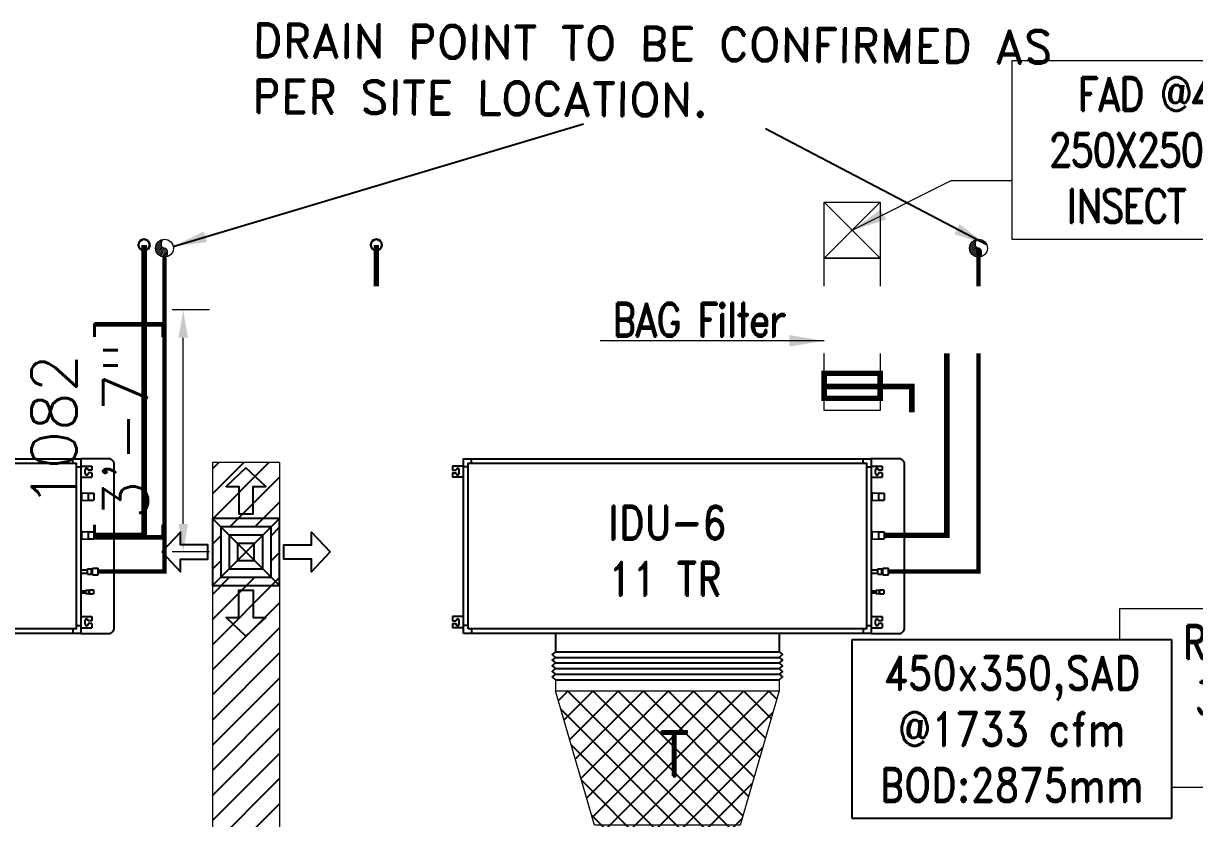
# Model space of a CAD drawing. Header units: millimetres. Extents: x -330573 to 5697, y 22061 to 198972.
# Drawn here: x -93021 to -87789, y 51068 to 54620 of the extents above; entities that cross this region are included whole.
import ezdxf

# ---------------------------------------------------------------- set-up
doc = ezdxf.new("R2010")
doc.units = ezdxf.units.MM
doc.linetypes.add('HIDDEN', pattern=[0.375, 0.25, -0.125])
for name, color, linetype, lineweight in [('VL-AC- DRAIN', 42, 'Continuous', 5), ('VL-AC-ACCOUSTIC INSULATION', 32, 'Continuous', 25), ('VL-AC-DAMPERS', 5, 'Continuous', 18), ('VL-AC-DIM', 20, 'Continuous', 25), ('VL-AC-EQUIPMENT', 5, 'Continuous', 25), ('VL-AC-EQUIPMENT TEXT', 7, 'Continuous', 25), ('VL-AC-FA', 3, 'Continuous', 18), ('VL-AC-FA_TEXT_50', 7, 'Continuous', 18), ('VL-AC-RA_TEXT_50', 7, 'Continuous', 18), ('VL-AC-SA', 6, 'Continuous', 5), ('VL-AC-SA_TEXT_50', 7, 'Continuous', 25), ('VL-AC-SAT', 72, 'Continuous', 25), ('VL-AC-VRF PIPE', 152, 'Continuous', 30)]:
    doc.layers.add(name, color=color, linetype=linetype, lineweight=lineweight)
doc.styles.add('ARIAL', font='times.ttf')
doc.styles.add('ROMANS', font='romans.shx', dxfattribs={"height": 200})
doc.styles.add('style1', font='times.ttf', dxfattribs={"width": 0.75})
doc.styles.add('VOLTAS - ROMAND', font='romand.shx', dxfattribs={"width": 0.85})
doc.dimstyles.new('Creer 1-100 FT', dxfattribs={"dimscale": 100, "dimtxt": 2, "dimasz": 1.5, "dimexe": 0.75, "dimexo": 0.75, "dimgap": 0.5, "dimtad": 1, "dimdec": 0, "dimzin": 1, "dimtxsty": 'style1', "dimblk": 'OBLIQUE', "dimcen": 0, "dimdle": 0.75, "dimclrd": 7, "dimclre": 7, "dimclrt": 6, "dimadec": 0, "dimazin": 0, "dimtfac": 1, "dimtdec": 0, "dimtmove": 2, "dimatfit": 3, "dimfxl": 1, "dimfrac": 2, "dimtolj": 1, "dimtzin": 1, "dimlwd": 25, "dimlwe": 25, "dimarcsym": 1})
doc.dimstyles.new('VL_DIM', dxfattribs={"dimscale": 1.25, "dimtxt": 200, "dimasz": 125, "dimexe": 50, "dimexo": 50, "dimgap": 50, "dimtad": 1, "dimdec": 0, "dimrnd": 1, "dimzin": 9, "dimdsep": 46, "dimtxsty": 'ROMANS', "dimcen": 0.09, "dimdle": 35, "dimclrd": 7, "dimclre": 7, "dimclrt": 7, "dimadec": 0, "dimazin": 0, "dimtfac": 1, "dimtdec": 0, "dimtmove": 2, "dimatfit": 3, "dimfxl": 1, "dimtolj": 1, "dimtzin": 0, "dimlwd": 15, "dimlwe": 15, "dimarcsym": 1})

# ---------------------------------------------------------------- blocks, each defined once
blk = doc.blocks.new('11.0 TR IDU')
at = {"layer": 'VL-AC-EQUIPMENT'}
for p, q in [((82, 910), (82, 960)), ((82, 960), (101, 960)), ((99, 944), (101, 944)), ((101, 960), (101, 944)), ((113, 960), (113, 944)), ((113, 960), (132, 960)), ((113, 944), (115, 944)), ((132, 910), (132, 960)), ((202.2, 913.5), (202.7, 943.5)), ((202.7, 943.5), (235.2, 943.5)), ((203, 968), (235, 968)), ((203, 943.5), (203, 968)), ((235, 943.5), (235, 968)), ((235.8, 913.5), (235.2, 943.5)), ((374.9, 913.5), (375.4, 943.5)), ((375.4, 943.5), (407.9, 943.5)), ((375.6, 968), (407.6, 968)), ((375.6, 943.5), (375.6, 968)), ((407.6, 943.5), (407.6, 968)), ((408.4, 913.5), (407.9, 943.5)), ((538.5, 962), (538.5, 988)), ((567.5, 988), (538.5, 988)), ((567.5, 962), (538.5, 962)), ((541.5, 940.5), (541.5, 957.5)), ((564.5, 957.5), (541.5, 957.5)), ((541.9, 957.5), (541.9, 962)), ((564.1, 957.5), (564.1, 962)), ((564.5, 940.5), (564.5, 957.5)), ((567.5, 962), (567.5, 988)), ((634.6, 967), (653.4, 967)), ((634.6, 949), (634.6, 967)), ((653.4, 949), (634.6, 949)), ((650.9, 947.5), (637.1, 947.5)), ((637.1, 933.5), (637.1, 947.5)), ((637.7, 947.5), (637.7, 949)), ((650.4, 947.5), (650.4, 949)), ((650.9, 933.5), (650.9, 947.5)), ((653.4, 949), (653.4, 967)), ((755, 910), (755, 960)), ((755, 960), (774, 960)), ((772, 944), (774, 944)), ((774, 960), (774, 944)), ((786, 960), (786, 944)), ((786, 960), (805, 960)), ((786, 944), (788, 944)), ((805, 910), (805, 960)), ((85, 890), (85, 910)), ((115, 930), (99, 930)), ((199, 913.5), (239, 913.5)), ((199, 913.5), (199, 910)), ((239, 913.5), (239, 910)), ((371.6, 913.5), (411.6, 913.5)), ((371.6, 913.5), (371.6, 910)), ((411.6, 913.5), (411.6, 910)), ((564.5, 940.5), (541.5, 940.5)), ((545.1, 910), (545.1, 940.5)), ((560.9, 910), (560.9, 940.5)), ((650.9, 933.5), (637.1, 933.5)), ((639.2, 910), (639.2, 933.5)), ((648.8, 910), (648.8, 933.5)), ((788, 930), (772, 930)), ((795, 890), (795, 910)), ((70, 875), (50, 875)), ((810, 875), (830, 875)), ((70, -875), (50, -875)), ((810, -875), (830, -875)), ((82, -910), (82, -960)), ((85, -890), (85, -910)), ((115, -930), (99, -930)), ((132, -910), (132, -960)), ((755, -910), (755, -960)), ((788, -930), (772, -930)), ((795, -890), (795, -910)), ((805, -910), (805, -960)), ((82, -960), (101, -960)), ((99, -944), (101, -944)), ((101, -960), (101, -944)), ((113, -960), (113, -944)), ((113, -944), (115, -944)), ((113, -960), (132, -960)), ((755, -960), (774, -960)), ((772, -944), (774, -944)), ((774, -960), (774, -944)), ((786, -960), (786, -944)), ((786, -944), (788, -944)), ((786, -960), (805, -960))]:
    blk.add_line(p, q, dxfattribs=at)
at = {"layer": 'VL-AC-EQUIPMENT', "color": 8}
for p, q in [((830, 500), (912, 500)), ((912, -500), (912, 500)), ((937, -500), (937, 500)), ((962, -500), (962, 500)), ((987, -500), (987, 500)), ((1012, -500), (1012, 500)), ((1037, -500), (1037, 500)), ((830, -500), (912, -500))]:
    blk.add_line(p, q, dxfattribs=at)
at = {"layer": 'VL-AC-EQUIPMENT', "flags": 128}
blk.add_lwpolyline([(830, 910), (830, 1035, 0.414214), (805, 1060), (75, 1060, 0.414214), (50, 1035), (50, 910)], format="xyb", dxfattribs=at)
at = {"layer": 'VL-AC-EQUIPMENT'}
for points in [[(830, -910), (50, -910), (50, 910), (830, 910)], [(810, -890), (70, -890), (70, 890), (810, 890)]]:
    blk.add_lwpolyline(points, close=True, dxfattribs=at)
at = {"layer": 'VL-AC-EQUIPMENT', "color": 8}
for points in [[(912, 500), (924.5, 515), (937, 500)], [(937, 500), (949.5, 515), (962, 500)], [(962, 500), (974.5, 515), (987, 500)], [(987, 500), (999.5, 515), (1012, 500)], [(1012, 500), (1024.5, 515), (1037, 500)], [(912, -500), (924.5, -515), (937, -500)], [(937, -500), (949.5, -515), (962, -500)], [(962, -500), (974.5, -515), (987, -500)], [(987, -500), (999.5, -515), (1012, -500)], [(1012, -500), (1024.5, -515), (1037, -500)]]:
    blk.add_lwpolyline(points, dxfattribs=at)
at = {"layer": 'VL-AC-EQUIPMENT'}
for centre, start, end in [((99, 937), 90, 270), ((115, 937), 270, 90), ((772, 937), 90, 270), ((788, 937), 270, 90), ((99, -937), 90, 270), ((115, -937), 270, 90), ((772, -937), 90, 270), ((788, -937), 270, 90)]:
    blk.add_arc(centre, 7, start, end, dxfattribs=at)
blk = doc.blocks.new('*U48')
for p, q in [((-150, 150), (150, -150)), ((150, 150), (-150, -150))]:
    blk.add_line(p, q)
for points in [[(0, 376.3), (88.2, 292.6), (31.7, 292.6), (31.7, 170), (-31.7, 170), (-31.7, 292.6), (-88.2, 292.6)], [(-150, -150), (150, -150), (150, 150), (-150, 150)], [(-376.3, 0), (-292.6, -88.2), (-292.6, -31.7), (-170, -31.7), (-170, 31.7), (-292.6, 31.7), (-292.6, 88.2)], [(376.3, 0), (292.6, -88.2), (292.6, -31.7), (170, -31.7), (170, 31.7), (292.6, 31.7), (292.6, 88.2)], [(0, -376.3), (88.2, -292.6), (31.7, -292.6), (31.7, -170), (-31.7, -170), (-31.7, -292.6), (-88.2, -292.6)]]:
    blk.add_lwpolyline(points, close=True)
at = {"color": 8}
for points in [[(-112.5, -112.5), (112.5, -112.5), (112.5, 112.5), (-112.5, 112.5)], [(-75, -75), (75, -75), (75, 75), (-75, 75)], [(-37.5, -37.5), (37.5, -37.5), (37.5, 37.5), (-37.5, 37.5)]]:
    blk.add_lwpolyline(points, close=True, dxfattribs=at)
blk = doc.blocks.new('*D235')
at = {"layer": 'Defpoints', "color": 0, "transparency": 16777216}
for p in [(-92306.6, 53340.9), (-92139, 53340.9), (-92139, 52258.6)]:
    blk.add_point(p, dxfattribs=at)
at = {"layer": 'VL-AC-DIM', "color": 7, "lineweight": 15, "transparency": 16777216}
for p, q in [((-92189, 53340.9), (-92356.6, 53340.9)), ((-92306.6, 52383.6), (-92306.6, 53215.9)), ((-92189, 52258.6), (-92356.6, 52258.6))]:
    blk.add_line(p, q, dxfattribs=at)
at = {"layer": 'VL-AC-DIM', "color": 7, "transparency": 16777216}
for points in [[(-92327.4, 53215.9), (-92285.8, 53215.9), (-92306.6, 53340.9)], [(-92327.4, 52383.6), (-92285.8, 52383.6), (-92306.6, 52258.6)]]:
    blk.add_solid(points, dxfattribs=at)
at = {"layer": 'VL-AC-DIM', "color": 7, "transparency": 16777216, "char_height": 200, "attachment_point": 5, "rotation": 90, "style": 'ROMANS'}
for s, insert in [('\\A1;[3\'-7"]', (-92531.6, 52799.8)), ('\\A1;1082', (-92884, 52799.8))]:
    blk.add_mtext(s, dxfattribs=dict(at, insert=insert))
blk = doc.blocks.new('A$C63456DE7')
at = {"layer": 'VL-AC-DAMPERS', "const_width": 25}
for points in [[(-698.5, 125), (-698.5, -266), (-813.4, -266)], [(-751, -125), (-751, 125), (-639.4, 125), (-639.4, -125), (-751, -125)]]:
    blk.add_lwpolyline(points, dxfattribs=at)
at = {"layer": 'VL-AC-FA'}
for p, q in [((-125, 125), (125, -125)), ((-125, -125), (125, 125)), ((125, -125), (-125, -125))]:
    blk.add_line(p, q, dxfattribs=at)
for points in [[(-805.1, 125), (-125, 125), (-125, -125), (-805.1, -125)], [(-457.4, 125), (-530.8, 125), (-530.8, -125), (-457.4, -125)], [(-125, 125), (125, 125), (125, -125), (-125, -125)]]:
    blk.add_lwpolyline(points, close=True, dxfattribs=at)
for points in [[(-494.1, -125), (-494.1, -230.2), (-454.5, -230.2), (-454.5, -267.1), (-533.7, -267.1)], [(-494.1, -125), (-494.1, -230.2), (-533.7, -230.2), (-533.7, -267.1), (-454.5, -267.1)]]:
    blk.add_lwpolyline(points, dxfattribs=at)

msp = doc.modelspace()

# ---------------------------------------------------------------- hatches: boundary and pattern name
at = {"layer": 'VL-AC- DRAIN', "ltscale": 150}
h = msp.add_hatch(dxfattribs=at)
h.set_pattern_fill('ANSI31', color=256, scale=50)
h.set_pattern_definition([(45, (-4541354.3747, 968384.287), (-4.419417382, 4.419417382), [])])
edge = h.paths.add_edge_path()
edge.add_ellipse((-92390.3, 53635.5), major_axis=(0, 20), ratio=0.697274, start_angle=0, end_angle=180, ccw=False)
edge.add_arc((-92390.3, 53615.5), 40, 90, 180)
edge.add_arc((-92390.3, 53615.5), 40, 180, 270)
edge.add_ellipse((-92390.3, 53595.5), major_axis=(0, 20), ratio=0.697274, start_angle=180, end_angle=360)
h = msp.add_hatch(dxfattribs=at)
h.set_pattern_fill('ANSI31', color=256, scale=50)
h.set_pattern_definition([(45, (-4537717.8326, 968384.287), (-4.419417382, 4.419417382), [])])
edge = h.paths.add_edge_path()
edge.add_ellipse((-88753.8, 53635.5), major_axis=(0, 20), ratio=0.697274, start_angle=0, end_angle=180, ccw=False)
edge.add_arc((-88753.8, 53615.5), 40, 90, 180)
edge.add_arc((-88753.8, 53615.5), 40, 180, 270)
edge.add_ellipse((-88753.8, 53595.5), major_axis=(0, 20), ratio=0.697274, start_angle=180, end_angle=360)
at = {"layer": 'VL-AC-ACCOUSTIC INSULATION'}
h = msp.add_hatch(dxfattribs=at)
h.set_pattern_fill('ANSI31', color=8, scale=25)
h.paths.add_polyline_path([(-105437.5, 47489.4), (-110189.2, 47489.4), (-110189.2, 47089.4), (-105437.5, 47089.4)])
h.paths.add_polyline_path([(-109739.2, 47639.4), (-109889.2, 47639.4), (-109889.2, 47489.4), (-109589.2, 47489.4)])
h.paths.add_polyline_path([(-109739.2, 48559.4), (-109889.2, 48559.4), (-109889.2, 47639.4), (-109739.2, 47639.4)])
h.paths.add_polyline_path([(-108064.2, 47639.4), (-108214.2, 47639.4), (-108214.2, 47489.4), (-107914.2, 47489.4)])
h.paths.add_polyline_path([(-108064.2, 48559.4), (-108214.2, 48559.4), (-108214.2, 47639.4), (-108064.2, 47639.4)])
h.paths.add_polyline_path([(-106714.2, 47639.6), (-106914.2, 47639.6), (-106914.2, 47489.4), (-106564, 47489.4)])
h.paths.add_polyline_path([(-106714.2, 48921.8), (-106914.2, 48921.8), (-106914.2, 47639.6), (-106714.2, 47639.6)])
h.paths.add_polyline_path([(-106889.2, 48559.6), (-106889.2, 48709.6), (-106739.2, 48709.6), (-106739.2, 48559.6)], flags=16)
h.paths.add_polyline_path([(-107114.6, 47089.4), (-107414.6, 47089.4), (-107414.6, 46939.4), (-107264.6, 46939.4)])
h.paths.add_polyline_path([(-107264.6, 46939.4), (-107414.6, 46939.4), (-107414.6, 46472), (-107264.6, 46472)])
h.paths.add_polyline_path([(-106660.8, 47089.4), (-107060.8, 47089.4), (-107060.8, 46939.4), (-106810.8, 46939.4)])
h.paths.add_polyline_path([(-106810.8, 46939.4), (-107060.8, 46939.4), (-107060.8, 46260.9), (-106810.8, 46260.9)])
h.paths.add_polyline_path([(-107910.8, 47089.4), (-108310.8, 47089.4), (-108310.8, 46939.4), (-108060.8, 46939.4)])
h.paths.add_polyline_path([(-108060.8, 46939.4), (-108310.8, 46939.4), (-108310.8, 46260.9), (-108060.8, 46260.9)])
h.paths.add_polyline_path([(-109310.8, 46939.4), (-109560.8, 46939.4), (-109560.8, 46260.9), (-109310.8, 46260.9)])
h.paths.add_polyline_path([(-109160.8, 47089.4), (-109560.8, 47089.4), (-109560.8, 46939.4), (-109310.8, 46939.4)])
h.paths.add_polyline_path([(-105560.8, 46939.4), (-105810.8, 46939.4), (-105810.8, 46260.9), (-105560.8, 46260.9)])
h.paths.add_polyline_path([(-105460.8, 47089.4), (-105810.8, 47089.4), (-105810.8, 46939.4), (-105560.8, 46939.4)])
h.paths.add_polyline_path([(-104837.5, 47589.4), (-105437.5, 47489.4), (-105437.5, 47089.4), (-104837.5, 46989.4)])
h.paths.add_polyline_path([(-105564.2, 48709.8), (-106564.2, 48709.8), (-106564.2, 48559.8), (-105564.2, 48559.8)])
h.paths.add_polyline_path([(-106564.2, 48709.8), (-106714.2, 48709.8), (-106714.2, 48409.8), (-106564.2, 48559.8)])
h.paths.add_polyline_path([(-100277.9, 47589.4), (-104837.5, 47589.4), (-104837.5, 46989.4), (-100277.9, 46989.4)])
h.paths.add_polyline_path([(-104160.8, 46989.4), (-104560.8, 46989.4), (-104560.8, 46839.4), (-104310.8, 46839.4)])
h.paths.add_polyline_path([(-104310.8, 46839.4), (-104560.8, 46839.4), (-104560.8, 46260.9), (-104310.8, 46260.9)])
h.paths.add_polyline_path([(-104664.9, 46839.4), (-104814.9, 46839.4), (-104814.9, 46472), (-104664.9, 46472)])
h.paths.add_polyline_path([(-104564.9, 46989.4), (-104814.9, 46989.4), (-104814.9, 46839.4), (-104664.9, 46839.4)])
h.paths.add_polyline_path([(-103060.8, 46839.4), (-103310.8, 46839.4), (-103310.8, 46260.9), (-103060.8, 46260.9)])
h.paths.add_polyline_path([(-102960.8, 46989.4), (-103310.8, 46989.4), (-103310.8, 46839.4), (-103060.8, 46839.4)])
h.paths.add_polyline_path([(-102764.6, 46839.4), (-102914.6, 46839.4), (-102914.6, 46472), (-102764.6, 46472)])
h.paths.add_polyline_path([(-102664.6, 46989.4), (-102914.6, 46989.4), (-102914.6, 46839.4), (-102764.6, 46839.4)])
h.paths.add_polyline_path([(-102451.2, 47739.4), (-102601.2, 47739.4), (-102601.2, 47589.4), (-102301.2, 47589.4)])
h.paths.add_polyline_path([(-102451.2, 48560.3), (-102601.2, 48560.3), (-102601.2, 47739.4), (-102451.2, 47739.4)])
h.paths.add_polyline_path([(-101126.2, 47739.6), (-101276.2, 47739.6), (-101276.2, 47589.4), (-100975.9, 47589.4)])
h.paths.add_polyline_path([(-101126.2, 48560.6), (-101276.2, 48560.6), (-101276.2, 47739.6), (-101126.2, 47739.6)])
h.paths.add_polyline_path([(-101660.8, 46989.4), (-102060.8, 46989.4), (-102060.8, 46839.4), (-101810.8, 46839.4)])
h.paths.add_polyline_path([(-101810.8, 46839.4), (-102060.8, 46839.4), (-102060.8, 46260.9), (-101810.8, 46260.9)])
h.paths.add_polyline_path([(-100410.8, 46989.4), (-100810.8, 46989.4), (-100810.8, 46839.4), (-100560.8, 46839.4)])
h.paths.add_polyline_path([(-100560.8, 46839.4), (-100810.8, 46839.4), (-100810.8, 46260.9), (-100560.8, 46260.9)])
h.paths.add_polyline_path([(-100889.4, 46839.4), (-101039.4, 46839.4), (-101039.4, 46472), (-100889.4, 46472)])
h.paths.add_polyline_path([(-100839.4, 46989.4), (-101039.4, 46989.4), (-101039.4, 46839.4), (-100889.4, 46839.4)])
h.paths.add_polyline_path([(-99310.8, 46839.4), (-99560.8, 46839.4), (-99560.8, 46260.9), (-99310.8, 46260.9)])
h.paths.add_polyline_path([(-99160.8, 46989.4), (-99560.8, 46989.4), (-99560.8, 46839.4), (-99310.8, 46839.4)])
h.paths.add_polyline_path([(-98599.6, 47589.4), (-99677.9, 47589.4), (-99677.9, 46989.4), (-98599.6, 46989.4)])
h.paths.add_polyline_path([(-99677.9, 47589.4), (-100277.9, 47589.4), (-100277.9, 46989.4), (-99677.9, 46989.4)])
h.paths.add_polyline_path([(-99038.7, 47739.4), (-99238.7, 47739.4), (-99238.7, 47589.4), (-98888.7, 47589.4)])
h.paths.add_polyline_path([(-99038.7, 48486), (-99238.7, 48486), (-99238.7, 47739.4), (-99038.7, 47739.4)])
h.paths.add_polyline_path([(-98963.7, 48561), (-98963.7, 48711, 0.226541), (-99138.7, 48627.4, 0.226541), (-99313.7, 48711), (-99313.7, 48561, -0.414214), (-99238.7, 48486), (-99038.7, 48486, -0.414214)])
h.paths.add_polyline_path([(-98626.2, 48711), (-98963.7, 48711), (-98963.7, 48561), (-98626.2, 48561)])
h.paths.add_polyline_path([(-99313.7, 48711), (-99800.9, 48711), (-99801.2, 48710.8), (-99801.2, 48561), (-99313.7, 48561)])
h.paths.add_polyline_path([(-98493.5, 47633.3, -0.198912), (-98599.6, 47589.4), (-98599.6, 46989.4, 0.198912), (-98069.2, 47209.1)])
h.paths.add_polyline_path([(-98614.6, 46989.4), (-98914.6, 46989.4), (-98914.6, 46839.4), (-98764.6, 46839.4)])
h.paths.add_polyline_path([(-98764.6, 46839.4), (-98914.6, 46839.4), (-98914.6, 46472), (-98764.6, 46472)])
h.paths.add_polyline_path([(-96995.3, 48283), (-97419.6, 48707.3), (-98493.5, 47633.3), (-98069.2, 47209.1)])
h.paths.add_polyline_path([(-96889.2, 48926.9, 0.198912), (-97419.6, 48707.3), (-96995.3, 48283, -0.198912), (-96889.2, 48326.9)])
h.paths.add_polyline_path([(-94124.6, 48926.9), (-96889.2, 48926.9), (-96889.2, 48326.9), (-94124.6, 48326.9)])
h.paths.add_polyline_path([(-94160.8, 48326.9), (-94560.8, 48326.9), (-94560.8, 48176.9), (-94310.8, 48176.9)])
h.paths.add_polyline_path([(-94310.8, 48176.9), (-94560.8, 48176.9), (-94560.8, 48110.9), (-94310.8, 48110.9)])
h.paths.add_polyline_path([(-95410.8, 48326.9), (-95810.8, 48326.9), (-95810.8, 48176.9), (-95560.8, 48176.9)])
h.paths.add_polyline_path([(-95560.8, 48176.9), (-95810.8, 48176.9), (-95810.8, 48110.9), (-95560.8, 48110.9)])
h.paths.add_polyline_path([(-96610.8, 48176.9), (-96860.8, 48176.9), (-96860.8, 48110.9), (-96610.8, 48110.9)])
h.paths.add_polyline_path([(-96460.8, 48326.9), (-96860.8, 48326.9), (-96860.8, 48176.9), (-96610.8, 48176.9)])
h.paths.add_polyline_path([(-92326.5, 50607.3), (-92624.7, 50607.3), (-92624.7, 50307.3), (-92326.5, 50307.3)])
h.paths.add_polyline_path([(-91876.5, 50757.3), (-92176.5, 50757.3, -0.414214), (-92326.5, 50607.3), (-92326.5, 50307.3, 0.414214)])
h.paths.add_polyline_path([(-91876.5, 52658.6), (-92176.5, 52658.6), (-92176.5, 50757.3), (-91876.5, 50757.3)])
h.paths.add_polyline_path([(-92139, 52146.1), (-92139, 52371.1), (-91914, 52371.1), (-91914, 52146.1)], flags=16)
edge = h.paths.add_edge_path()
edge.add_line((-93974.6, 49076.9), (-93974.6, 48976.9))
edge.add_arc((-94024.6, 48976.9), 50, -90, 0, ccw=False)
edge.add_line((-94024.6, 48926.9), (-94124.6, 48926.9))
edge.add_line((-94124.6, 48926.9), (-94124.6, 48326.9))
edge.add_arc((-94124.6, 49076.9), 750, 270, 360)
edge.add_line((-93374.6, 49076.9), (-93974.6, 49076.9))
h = msp.add_hatch(dxfattribs=at)
h.set_pattern_fill('ANSI31', color=8, scale=25)
h.paths.add_polyline_path([(-93060.8, 48476.9), (-93310.8, 48476.9), (-93310.8, 48110.9), (-93060.8, 48110.9)])
h.paths.add_polyline_path([(-92910.8, 48626.9), (-93310.8, 48626.9), (-93310.8, 48476.9), (-93060.8, 48476.9)])
h.paths.add_polyline_path([(-90468.9, 48876.9), (-93377.9, 48876.9), (-93377.9, 48626.9), (-90468.9, 48626.9)])
h.paths.add_polyline_path([(-91810.8, 48476.9), (-92060.8, 48476.9), (-92060.8, 48110.9), (-91810.8, 48110.9)])
h.paths.add_polyline_path([(-91660.8, 48626.9), (-92060.8, 48626.9), (-92060.8, 48476.9), (-91810.8, 48476.9)])
h.paths.add_polyline_path([(-90710.8, 48476.9), (-90960.8, 48476.9), (-90960.8, 48110.9), (-90710.8, 48110.9)])
h.paths.add_polyline_path([(-90610.8, 48626.9), (-90960.8, 48626.9), (-90960.8, 48476.9), (-90710.8, 48476.9)])
edge = h.paths.add_edge_path()
edge.add_arc((-89818.9, 48980.3), 50, 180, 270, ccw=False)
edge.add_line((-89868.9, 48980.3), (-90418.9, 48980.3))
edge.add_line((-90418.9, 48980.3), (-90418.9, 48926.9))
edge.add_arc((-90468.9, 48926.9), 50, -90, 0, ccw=False)
edge.add_line((-90468.9, 48876.9), (-90468.9, 48626.9))
edge.add_arc((-90468.9, 48926.9), 300, 270, 317.3883)
edge.add_arc((-89818.9, 48980.3), 500, 210.8598, 270)
edge.add_line((-89818.9, 48480.3), (-89818.9, 48930.3))
h.paths.add_polyline_path([(-89868.9, 49080.3), (-90418.9, 49080.3), (-90418.9, 48980.3), (-89868.9, 48980.3)])
h.paths.add_polyline_path([(-86614.8, 48930.3), (-89818.9, 48930.3), (-89818.9, 48480.3), (-86614.8, 48480.3)])
h.paths.add_polyline_path([(-89310.8, 48480.3), (-89710.8, 48480.3), (-89560.8, 48330.3), (-89310.8, 48330.3)])
h.paths.add_polyline_path([(-89310.8, 48330.3), (-89560.8, 48330.3), (-89560.8, 48110.9), (-89310.8, 48110.9)])
h.paths.add_polyline_path([(-88060.8, 48330.3), (-88310.8, 48330.3), (-88310.8, 48110.9), (-88060.8, 48110.9)])
h.paths.add_polyline_path([(-88060.8, 48480.3), (-88460.8, 48480.3), (-88310.8, 48330.3), (-88060.8, 48330.3)])
h.paths.add_polyline_path([(-86810.8, 48330.3), (-87060.8, 48330.3), (-87060.8, 48110.9), (-86810.8, 48110.9)])
h.paths.add_polyline_path([(-86810.8, 48480.3), (-87210.8, 48480.3), (-87060.8, 48330.3), (-86810.8, 48330.3)])
h.paths.add_polyline_path([(-86014.8, 48930.3), (-86614.8, 48930.3), (-86614.8, 48480.3), (-86014.8, 48480.3)])
h.paths.add_polyline_path([(-85560.8, 48480.3), (-85960.8, 48480.3), (-85810.8, 48330.3), (-85560.8, 48330.3)])
h.paths.add_polyline_path([(-85560.8, 48330.3), (-85810.8, 48330.3), (-85810.8, 48110.9), (-85560.8, 48110.9)])
h.paths.add_polyline_path([(-81510.8, 48930.3), (-86014.8, 48930.3), (-86014.8, 48480.3), (-81510.8, 48480.3)])
h.paths.add_polyline_path([(-84310.8, 48480.3), (-84710.8, 48480.3), (-84560.8, 48330.3), (-84310.8, 48330.3)])
h.paths.add_polyline_path([(-84310.8, 48330.3), (-84560.8, 48330.3), (-84560.8, 48110.9), (-84310.8, 48110.9)])
h.paths.add_polyline_path([(-83060.8, 48480.3), (-83460.8, 48480.3), (-83310.8, 48330.3), (-83060.8, 48330.3)])
h.paths.add_polyline_path([(-83060.8, 48330.3), (-83310.8, 48330.3), (-83310.8, 48110.9), (-83060.8, 48110.9)])
h.paths.add_polyline_path([(-81810.8, 48330.3), (-82060.8, 48330.3), (-82060.8, 48110.9), (-81810.8, 48110.9)])
h.paths.add_polyline_path([(-81810.8, 48480.3), (-82210.8, 48480.3), (-82060.8, 48330.3), (-81810.8, 48330.3)])
h.paths.add_polyline_path([(-80097.7, 50257.3), (-80497.7, 50257.3), (-80347.7, 50107.3), (-80097.7, 50107.3)])
h.paths.add_polyline_path([(-75512.4, 50657.3), (-84190.9, 50657.3), (-84190.9, 50257.3), (-75512.4, 50257.3)])
h.paths.add_polyline_path([(-82650.6, 50344.8), (-82875.6, 50344.8), (-82875.6, 50569.8), (-82650.6, 50569.8)], flags=16)
h.paths.add_polyline_path([(-76014.8, 50569.8), (-75789.8, 50569.8), (-75789.8, 50344.8), (-76014.8, 50344.8)], flags=16)
h.paths.add_polyline_path([(-79892.4, 50807.3), (-80192.4, 50807.3), (-80342.4, 50657.3), (-79892.4, 50657.3)])
h.paths.add_polyline_path([(-79892.4, 52670.6), (-80192.4, 52670.6), (-80192.4, 50807.3), (-79892.4, 50807.3)])
h.paths.add_polyline_path([(-80154.9, 52145.6), (-80154.9, 52370.6), (-79929.9, 52370.6), (-79929.9, 52145.6)], flags=16)
h.paths.add_polyline_path([(-78947.7, 50257.3), (-79347.7, 50257.3), (-79197.7, 50107.3), (-78947.7, 50107.3)])
h.paths.add_polyline_path([(-78947.7, 50107.3), (-79197.7, 50107.3), (-79197.7, 48110.9), (-78947.7, 48110.9)])
h.paths.add_polyline_path([(-84190.9, 50657.3), (-84790.9, 50707.3), (-84790.9, 50207.3), (-84190.9, 50257.3)])
h.paths.add_polyline_path([(-84790.9, 50707.3), (-88606.6, 50707.3), (-88606.6, 50207.3), (-84790.9, 50207.3)])
h.paths.add_polyline_path([(-87197, 50344.8), (-87422, 50344.8), (-87422, 50569.8), (-87197, 50569.8)], flags=16)
h.paths.add_polyline_path([(-85035.1, 50857.3), (-85335.1, 50857.3), (-85485.1, 50707.3), (-85035.1, 50707.3)])
h.paths.add_polyline_path([(-85035.1, 52671.1), (-85335.1, 52671.1), (-85335.1, 50857.3), (-85035.1, 50857.3)])
h.paths.add_polyline_path([(-85297.6, 52146.1), (-85297.6, 52371.1), (-85072.6, 52371.1), (-85072.6, 52146.1)], flags=16)
h.paths.add_polyline_path([(-80097.7, 48110.9), (-80097.7, 50107.3), (-80347.7, 50107.3), (-80347.7, 48110.9)])
at = {"layer": 'VL-AC-ACCOUSTIC INSULATION', "lineweight": -3}
h = msp.add_hatch(dxfattribs=at)
h.set_pattern_fill('ANSI37', color=256, scale=25)
h.paths.add_polyline_path([(-89668.9, 50707.3), (-89668.9, 50207.3), (-88606.6, 50207.3), (-88606.6, 50707.3)])
h.paths.add_polyline_path([(-89668.9, 50707.3), (-89818.9, 50857.3), (-89818.9, 50207.3), (-89668.9, 50207.3)])
h.paths.add_polyline_path([(-89818.9, 49926.2), (-90468.9, 49926.2), (-90418.9, 49326.2), (-89868.9, 49326.2)])
h.paths.add_polyline_path([(-90418.9, 49326.2), (-90418.9, 49080.3), (-89868.9, 49080.3), (-89868.9, 49326.2)])
h.paths.add_polyline_path([(-89818.9, 51037.6), (-90468.9, 51037.6), (-90468.9, 49926.2), (-89818.9, 49926.2)])
h.paths.add_polyline_path([(-89818.9, 51037.6), (-89643.9, 51637.6), (-90643.9, 51637.6), (-90468.9, 51037.6)])

# ---------------------------------------------------------------- linework, layer by layer
at = {"layer": 'VL-AC- DRAIN', "linetype": 'HIDDEN', "ltscale": 0.5, "const_width": 20}
for points in [[(-92686.6, 52171.6), (-92390.3, 52171.6), (-92390.3, 53575.5)], [(-89155.9, 52171.6), (-88753.8, 52171.6), (-88753.8, 53615.5)]]:
    msp.add_lwpolyline(points, dxfattribs=at)
at = {"layer": 'VL-AC- DRAIN', "ltscale": 150}
for centre in [(-92390.3, 53615.5), (-88753.8, 53615.5)]:
    msp.add_circle(centre, 40, dxfattribs=at)
at = {"layer": 'VL-AC- DRAIN', "ltscale": 150, "extrusion": (0, 0, -1)}
for centre in [(-92390.3, 53635.5), (-88753.8, 53635.5)]:
    msp.add_ellipse(centre, major_axis=(0, 20), ratio=0.697274, start_param=3.141593, end_param=6.283185, dxfattribs=at)
at = {"layer": 'VL-AC- DRAIN', "ltscale": 150}
for centre in [(-92390.3, 53595.5), (-88753.8, 53595.5)]:
    msp.add_ellipse(centre, major_axis=(0, 20), ratio=0.697274, start_param=3.141593, end_param=6.283185, dxfattribs=at)
at = {"layer": 'VL-AC-SA'}
for points in [[(-91876.5, 52658.6), (-91876.5, 50757.3, -0.414214), (-92326.5, 50307.3), (-93349.6, 50307.3)], [(-92176.5, 52658.6), (-92176.5, 50757.3, -0.414214), (-92326.5, 50607.3), (-93199.6, 50607.3)]]:
    msp.add_lwpolyline(points, format="xyb", dxfattribs=at)
for points in [[(-91876.5, 52658.6), (-92176.5, 52658.6)], [(-91914, 52371.1), (-92139, 52146.1)], [(-92139, 52371.1), (-91914, 52146.1)], [(-90643.9, 51687.6), (-90643.9, 51637.6)], [(-89643.9, 51687.6), (-89643.9, 51637.6)]]:
    msp.add_lwpolyline(points, dxfattribs=at)
for points in [[(-92139, 52371.1), (-91914, 52371.1), (-91914, 52146.1), (-92139, 52146.1)], [(-90643.9, 51637.6), (-89643.9, 51637.6), (-89818.9, 51037.6), (-90468.9, 51037.6)]]:
    msp.add_lwpolyline(points, close=True, dxfattribs=at)
at = {"layer": 'VL-AC-VRF PIPE', "const_width": 25}
for points in [[(-92706.6, 52333), (-92481.5, 52333), (-92481.5, 53630.5)], [(-91443.9, 53630.5), (-91443.9, 53284.7), (-88895, 53284.7), (-88895, 52333), (-89175.9, 52333)]]:
    msp.add_lwpolyline(points, dxfattribs=at)
at = {"layer": 'VL-AC-VRF PIPE'}
for centre in [(-92481.5, 53630.5), (-91443.9, 53630.5)]:
    msp.add_circle(centre, 25, dxfattribs=at)

# ---------------------------------------------------------------- block references
at = {"layer": 'VL-AC-EQUIPMENT', "rotation": 270}
for p in [(-93674.6, 52724.6), (-90143.9, 52724.6)]:
    msp.add_blockref('11.0 TR IDU', p, dxfattribs=at)
at = {"layer": 'VL-AC-FA', "rotation": 90.00000000000001}
msp.add_blockref('A$C63456DE7', (-89317.8, 53695.9), dxfattribs=at)
at = {"layer": 'VL-AC-SAT', "rotation": 270}
msp.add_blockref('*U48', (-92026.5, 52258.6), dxfattribs=at)

# ---------------------------------------------------------------- texts
at = {"layer": 'VL-AC- DRAIN', "color": 1, "ltscale": 0.5, "insert": (-91999.7, 54219.9), "char_height": 150, "width": 3891.468, "attachment_point": 7, "rotation": 359.5157, "style": 'ARIAL'}
msp.add_mtext('{\\Fromand|c0;DRAIN POINT TO BE CONFIRMED AS PER SITE LOCATION.}', dxfattribs=at)
at = {"layer": 'VL-AC-EQUIPMENT TEXT', "insert": (-90409, 52464, 0), "char_height": 150, "width": 844.685, "attachment_point": 1, "style": 'VOLTAS - ROMAND'}
msp.add_mtext('IDU-6\\P11 TR', dxfattribs=at)
at = {"layer": 'VL-AC-SA_TEXT_50', "insert": (-90114, 51356.6, -25331.5), "char_height": 200, "width": 144.857, "attachment_point": 5, "style": 'ROMANS'}
msp.add_mtext('\\pxql;{\\Fromand|c0;T}', dxfattribs=at)

# ---------------------------------------------------------------- dimensions: what is measured, and where the dimension line sits
at = {"layer": 'VL-AC-DIM'}
dim = msp.add_linear_dim(base=(-92306.6, 53340.9), p1=(-92139, 52258.6), p2=(-92139, 53340.9), angle=90, dimstyle='VL_DIM', override={"dimscale": 1, "dimpost": '\\X'}, dxfattribs=at)
dim.commit()
dim.dimension.update_dxf_attribs({"geometry": '*D235', "text_midpoint": (-92734, 52799.8)})

# ---------------------------------------------------------------- leaders
at = {"layer": 'VL-AC- DRAIN', "color": 1, "ltscale": 0.5}
for points in [[(-92351.2, 53623.6), (-90518.4, 54170.6)], [(-88717, 53631.1), (-89705.5, 54148.2)]]:
    msp.add_leader(points, dimstyle='Creer 1-100 FT', override={"dimtxt": 1, "dimtad": 0, "dimtxsty": 'ROMANS', "dimclrd": 1, "dimclrt": 7, "dimfxl": 0.18, "dimarcsym": 2}, dxfattribs=at)

# ---------------------------------------------------------------- next in the draw order: texts
at = {"layer": 'VL-AC-EQUIPMENT TEXT', "char_height": 150, "attachment_point": 5, "style": 'VOLTAS - ROMAND', "bg_fill": 2}
for insert in [(-94541, 53295.9, 0), (-90006.9, 53295.9, 0)]:
    msp.add_mtext_dynamic_manual_height_columns('{\\T0.9;\\C7;BAG Filter}', width=3168.792, gutter_width=20, heights=[0], dxfattribs=dict(at, insert=insert))
at = {"layer": 'VL-AC-FA_TEXT_50', "insert": (-87759.4, 54054.6, 0), "char_height": 150, "attachment_point": 5, "style": 'VOLTAS - ROMAND', "bg_fill": 19, "box_fill_scale": 1.5, "bg_fill_color": 256, "bg_fill_transparency": 0}
msp.add_mtext_dynamic_manual_height_columns('{\\T0.9;\\C7;FAD @485CFM 250X250MM WITH INSECT SCREEN}', width=1536.964, gutter_width=20, heights=[0], dxfattribs=at)
at = {"layer": 'VL-AC-RA_TEXT_50', "insert": (-86618.7, 51606.5), "char_height": 150, "width": 2857.004, "attachment_point": 5, "style": 'VOLTAS - ROMAND', "bg_fill": 19, "box_fill_scale": 1.5, "bg_fill_color": 256, "bg_fill_transparency": 0}
msp.add_mtext('RETURN AIR GRILL/LOUVERS 300O/2000/2000x200mm WITH FIRE DAMPER', dxfattribs=at)

# ---------------------------------------------------------------- next in the draw order: texts
at = {"layer": 'VL-AC-SA_TEXT_50', "insert": (-88604.5, 51467.7), "char_height": 150, "width": 1276.5, "attachment_point": 5, "style": 'VOLTAS - ROMAND', "bg_fill": 19, "box_fill_scale": 1.5, "bg_fill_color": 256, "bg_fill_transparency": 0}
msp.add_mtext('450x350,SAD\\P@1733 cfm\\PBOD:2875mm ', dxfattribs=at)

# ---------------------------------------------------------------- next in the draw order: leaders
at = {"layer": 'VL-AC-FA'}
for points, override in [([(-89317.8, 53695.9), (-88875.5, 53918), (-88602.6, 53918)], {"dimgap": 50, "dimtad": 0}), ([(-89442.8, 53201.8), (-90443.5, 53201.8)], {"dimtad": 0})]:
    msp.add_leader(points, dimstyle='VL_DIM', override=override, dxfattribs=at)

doc.saveas('drawing.dxf')
